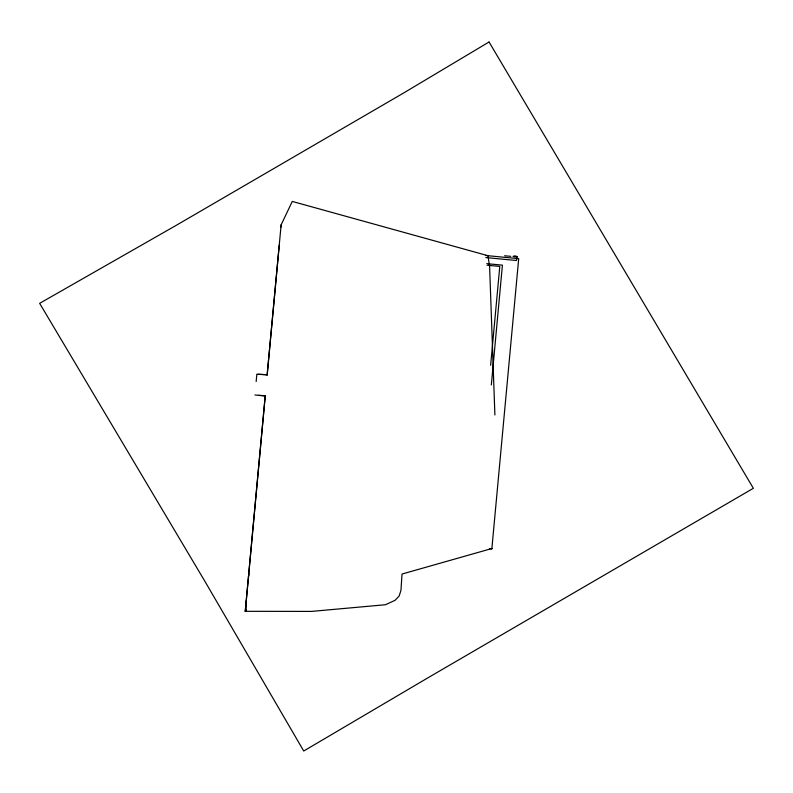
<?xml version="1.0" encoding="UTF-8"?>
<svg xmlns="http://www.w3.org/2000/svg" width="793" height="793" viewBox="0 0 793 793"><rect width="100%" height="100%" fill="white"/><g stroke="black" fill="none" stroke-linecap="round" stroke-linejoin="round"><path stroke-width="1.19" d="M258.587 395.34L265.249 395.697L245.265 611.314L311.49 611.413L385.457 604.732L395.033 600.341L399.137 596.049L400.951 590.428L402.031 574.033L491.878 548.518M516.867 257.17L516.927 256.466L514.479 256.228M280.91 227.274L281.128 224.845L292.27 201.422L487.963 255.703L489.608 266.587L494.901 414.987M256.169 381.512L256.853 374.167L267.191 374.762L281.128 224.845M267.122 375.158L279.235 245.215M265.249 395.697L245.78 605.882L246.018 610.888M490.639 365.276L499.788 266.428L487.011 265.199M491.333 384.942L502.415 265.149L486.773 263.643M485.792 257.556L516.431 260.51L516.927 256.466L513.24 256.129M491.848 548.835L518.701 258.677L485.494 255.465M246.088 610.382L245.265 611.314L246.246 600.975M248.576 576.471L248.804 574.023M516.669 259.212L516.768 258.25M251.024 549.133L251.133 548.488M245.265 611.314L246.038 609.758M489.43 265.427L491.521 265.516M258.32 374.306L267.191 374.762M504.616 255.752L510.751 256.337M513.2 256.575L516.877 256.932M254.93 394.983L265.199 395.975M489.41 548.597L491.868 548.835M489.053 41.989L403.359 93.148L176.105 225.41L39.65 303.342L205.129 581.705L303.729 751.011L428.339 677.569L753.35 488.3L489.053 41.989"/></g></svg>
